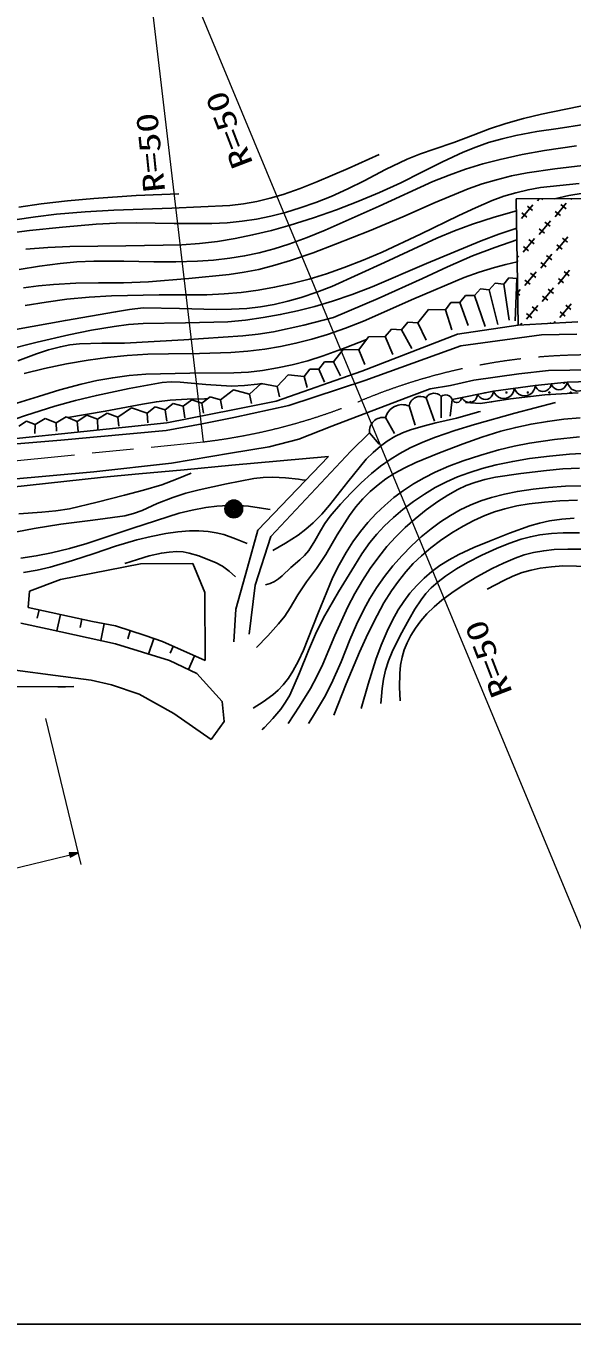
# Model space of a CAD drawing. Units: millimetres, scale not verified. Extents: x 40000 to 680000, y 20000 to 380000.
# Drawn here: x 168436 to 214477, y 205000 to 314324 of the extents above; entities that cross this region are included whole.
import ezdxf
from ezdxf.enums import TextEntityAlignment as Align

# ---------------------------------------------------------------- set-up
doc = ezdxf.new("R2010")
doc.units = ezdxf.units.MM
doc.header["$LTSCALE"] = 1000
doc.linetypes.add('CHAIN', pattern=[18.5, 12, -1.5, 3.5, -1.5])
for name, color, linetype, lineweight in [('M-BGD', 7, 'Continuous', 25), ('M-BGD-HTXT', 7, 'Continuous', 13), ('M-BMK', 2, 'CHAIN', 13), ('M-TTL-BAND', 7, 'Continuous', 25)]:
    doc.layers.add(name, color=color, linetype=linetype, lineweight=lineweight)
doc.styles.add('ＭＳ ゴシック', font='')
doc.styles.get('ＭＳ ゴシック').set_extended_font_data('MS Gothic')

# ---------------------------------------------------------------- blocks, each defined once
blk = doc.blocks.new('BUHIN53')
at = {"color": 7, "linetype": 'Continuous', "lineweight": 25}
blk.add_lwpolyline([(-280, -625), (-115, -642), (40, -622), (232, -562), (369, -458), (481, -332), (568, -138), (587, 30), (574, 201), (491, 384), (401, 510), (280, 625)], dxfattribs=at)
blk = doc.blocks.new('BUHIN54')
at = {"color": 7, "linetype": 'Continuous', "lineweight": 25}
blk.add_lwpolyline([(-410, -788), (-198, -823), (5, -809), (258, -745), (443, -621), (598, -467), (726, -222), (763, -6), (759, 216), (665, 460), (559, 631), (410, 788)], dxfattribs=at)
blk = doc.blocks.new('BUHIN55')
at = {"color": 7, "linetype": 'Continuous', "lineweight": 25}
blk.add_lwpolyline([(-324, -594), (-163, -624), (-8, -616), (186, -572), (328, -480), (449, -364), (549, -180), (581, -16), (581, 153), (514, 341), (435, 472), (324, 594)], dxfattribs=at)
blk = doc.blocks.new('BUHIN56')
at = {"color": 7, "linetype": 'Continuous', "lineweight": 25}
blk.add_lwpolyline([(-511, -767), (-296, -827), (-85, -835), (184, -797), (388, -690), (565, -548), (724, -310), (786, -91), (806, 139), (737, 401), (646, 589), (511, 767)], dxfattribs=at)

msp = doc.modelspace()

# ---------------------------------------------------------------- linework, layer by layer
at = {"layer": 'M-BGD'}
for p, q in [((209770, 299767), (221698, 299807)), ((209945, 289123), (209770, 299767)), ((211558, 299583), (211715, 299773)), ((212011, 299696), (211916, 299774)), ((214383, 299720), (214434, 299782)), ((210214, 298102), (211167, 299260)), ((210667, 298215), (210232, 298573)), ((210709, 299152), (211143, 298794)), ((213039, 298239), (213992, 299398)), ((213492, 298352), (213057, 298710)), ((213534, 299289), (213968, 298932)), ((209803, 297755), (209823, 297779)), ((211695, 296758), (212648, 297916)), ((212190, 297808), (212624, 297451)), ((210351, 295277), (211304, 296435)), ((210846, 296327), (211280, 295969)), ((212148, 296871), (211713, 297229)), ((213176, 295414), (214129, 296572)), ((213671, 296464), (214105, 296107)), ((210804, 295390), (210369, 295748)), ((213629, 295527), (213194, 295885)), ((209851, 294822), (209960, 294954)), ((209856, 294554), (209936, 294488)), ((211832, 293933), (212785, 295091)), ((212285, 294046), (211850, 294404)), ((212327, 294983), (212761, 294625)), ((208736, 292586), (209157, 293098)), ((209157, 293098), (209819, 293068)), ((209819, 293068), (209690, 289498)), ((210488, 292452), (211441, 293610)), ((210983, 293502), (211417, 293144)), ((213313, 292589), (214266, 293747)), ((213766, 292702), (213332, 293060)), ((213808, 293639), (214242, 293281)), ((206249, 291624), (206750, 292175)), ((206750, 292175), (207492, 292105)), ((207492, 292105), (207994, 292656)), ((207492, 292105), (208206, 289177)), ((207994, 292656), (208736, 292586)), ((208736, 292586), (209168, 289538)), ((209900, 291889), (210097, 292129)), ((210941, 292565), (210506, 292922)), ((211969, 291108), (212922, 292266)), ((212464, 292158), (212898, 291800)), ((203802, 290420), (204263, 291027)), ((204263, 291027), (205025, 291022)), ((205025, 291022), (205486, 291629)), ((205025, 291022), (205713, 289096)), ((205486, 291629), (206249, 291624)), ((206249, 291624), (207157, 289016)), ((209901, 291805), (210073, 291663)), ((212422, 291221), (211988, 291578)), ((213451, 289764), (214404, 290922)), ((213945, 290814), (214380, 290456)), ((201478, 289325), (202366, 290454)), ((202366, 290454), (203802, 290420)), ((203802, 290420), (204349, 288735)), ((210625, 289627), (211578, 290785)), ((211078, 289740), (210644, 290097)), ((211120, 290677), (211554, 290319)), ((213903, 289877), (213469, 290234)), ((198710, 288162), (199256, 288799)), ((199256, 288799), (200094, 288744)), ((200094, 288744), (200640, 289381)), ((200094, 288744), (200979, 287171)), ((200640, 289381), (201478, 289325)), ((201478, 289325), (202183, 287853)), ((204825, 288375), (209945, 289123)), ((209945, 289123), (211891, 289243)), ((210093, 289132), (210234, 289304)), ((211891, 289243), (214974, 289393)), ((212601, 289333), (212664, 289281)), ((212938, 289294), (213060, 289441)), ((196504, 287039), (197326, 288152)), ((196765, 285243), (204825, 288375)), ((197326, 288152), (198710, 288162)), ((198710, 288162), (199375, 286649)), ((211893, 288309), (205102, 287381)), ((214887, 288369), (211893, 288309)), ((194378, 286036), (195190, 287069)), ((195190, 287069), (196504, 287039)), ((196504, 287039), (197008, 285807)), ((205102, 287381), (197007, 284478)), ((191890, 284793), (192357, 285414)), ((192357, 285414), (193134, 285414)), ((193134, 285414), (193600, 286036)), ((193134, 285414), (193592, 284323)), ((193600, 286036), (194378, 286036)), ((194378, 286036), (194956, 284844)), ((212483, 285316), (216083, 285370)), ((189543, 282728), (196765, 285243)), ((189604, 283950), (190537, 284943)), ((190537, 284943), (191890, 284793)), ((197007, 284478), (190598, 282369)), ((191890, 284793), (192148, 283882)), ((204238, 284034), (206202, 284498)), ((206202, 284498), (210001, 285016)), ((210001, 285016), (212483, 285316)), ((211371, 284036), (214063, 284332)), ((214063, 284332), (217749, 284413)), ((184825, 282827), (185928, 283679)), ((185928, 283679), (187272, 283308)), ((187272, 283308), (188277, 284212)), ((187272, 283308), (187455, 282518)), ((188277, 284212), (189604, 283950)), ((189604, 283950), (189822, 283079)), ((200502, 282998), (202520, 283762)), ((202520, 283762), (204238, 284034)), ((204377, 282853), (207847, 283579)), ((207847, 283579), (211371, 284036)), ((212179, 283256), (209273, 282907)), ((215003, 283418), (212179, 283256)), ((176194, 281383), (177340, 282157)), ((177340, 282157), (178647, 281704)), ((178647, 281704), (179334, 282235)), ((179334, 282235), (180171, 282005)), ((180171, 282005), (180858, 282536)), ((180858, 282536), (181696, 282306)), ((181696, 282306), (182413, 282827)), ((181696, 282306), (181833, 281314)), ((182413, 282827), (183260, 282566)), ((183260, 282566), (183977, 283088)), ((183260, 282566), (183398, 281715)), ((183977, 283088), (184825, 282827)), ((184825, 282827), (184968, 282076)), ((185891, 281980), (189543, 282728)), ((190598, 282369), (185958, 281351)), ((194230, 280625), (200502, 282998)), ((200730, 282319), (201260, 280699)), ((202182, 283017), (202880, 281034)), ((203439, 283129), (203439, 281314)), ((204377, 282853), (204193, 281453)), ((206744, 282530), (205507, 282611)), ((209273, 282907), (206744, 282530)), ((167845, 280616), (168494, 281037)), ((168494, 281037), (169221, 280770)), ((169221, 280770), (170070, 281274)), ((170070, 281274), (170982, 280896)), ((170982, 280896), (171832, 281399)), ((171832, 281399), (172744, 281022)), ((172744, 281022), (173562, 281543)), ((172744, 281022), (172848, 280191)), ((173562, 281543), (174469, 281202)), ((174469, 281202), (175287, 281724)), ((174469, 281202), (174492, 280311)), ((175287, 281724), (176194, 281383)), ((176194, 281383), (176257, 280632)), ((178647, 281704), (178704, 280913)), ((180171, 282005), (180309, 281033)), ((180310, 280902), (185891, 281980)), ((185958, 281351), (183294, 280813)), ((198747, 281342), (199501, 280001)), ((165178, 279316), (171435, 279974)), ((169221, 280770), (169197, 279990)), ((170982, 280896), (171002, 280191)), ((180270, 280244), (171377, 279436)), ((171435, 279974), (180310, 280902)), ((183294, 280813), (180270, 280244)), ((191447, 279534), (194230, 280625)), ((197407, 280057), (195815, 278521)), ((197407, 280057), (198217, 279108)), ((171377, 279436), (165240, 278927)), ((185675, 278343), (188938, 278879)), ((188938, 278879), (191447, 279534)), ((180711, 277498), (185675, 278343)), ((193954, 278062), (185800, 277336)), ((187978, 271867), (193954, 278062)), ((195815, 278521), (189095, 271332)), ((166985, 276124), (174164, 276779)), ((174164, 276779), (180711, 277498)), ((177961, 276617), (174973, 276310)), ((181786, 276952), (177961, 276617)), ((185800, 277336), (181786, 276952)), ((174973, 276310), (166998, 275444)), ((187113, 268711), (187978, 271867)), ((189095, 271332), (187755, 267227)), ((171345, 267701), (178099, 269021)), ((178099, 269021), (182514, 269060)), ((182514, 269060), (183521, 266620)), ((186135, 265193), (187113, 268711)), ((168750, 266733), (171345, 267701)), ((187755, 267227), (187252, 263098)), ((168637, 265339), (168750, 266733)), ((183521, 266620), (183549, 260885)), ((168637, 265339), (174060, 264177)), ((169541, 265145), (169393, 264454)), ((171348, 264758), (171052, 263374)), ((185968, 262456), (186135, 265193)), ((170225, 263557), (168017, 264022)), ((175996, 262279), (170225, 263557)), ((173156, 264370), (173006, 263672)), ((174060, 264177), (175996, 263789)), ((175028, 263983), (174742, 262557)), ((175996, 263789), (178475, 262976)), ((177236, 263383), (177014, 262708)), ((178475, 262976), (179947, 262473)), ((179211, 262724), (178767, 261426)), ((179947, 262473), (183549, 260885)), ((180528, 260885), (175996, 262279)), ((180847, 262076), (180597, 261508)), ((182852, 259800), (180528, 260885)), ((182648, 261282), (182141, 260132)), ((170922, 259606), (167514, 260071)), ((173943, 259219), (170922, 259606)), ((175648, 258832), (173943, 259219)), ((182852, 259800), (184982, 257437)), ((177971, 258057), (175648, 258832)), ((180915, 256430), (177971, 258057)), ((184982, 257437), (185137, 255733)), ((184052, 254223), (180915, 256430)), ((185137, 255733), (184052, 254223))]:
    msp.add_line(p, q, dxfattribs=at)
for points in [[(167017, 296861), (168723, 297088), (171529, 297386), (174345, 297624), (176032, 297710), (177734, 297736), (180926, 297679), (184117, 297683), (185390, 297753), (186668, 297884), (187872, 298064), (189069, 298305), (190325, 298620), (191567, 298994), (192868, 299450), (194159, 299967), (195571, 300605), (196952, 301294), (198746, 302222), (200562, 303093), (201686, 303553), (202843, 303961), (204501, 304516), (206150, 305131), (207514, 305651), (208905, 306116), (210396, 306531), (211904, 306887), (216147, 307777)], [(168429, 295525), (170280, 295673), (172137, 295762), (176851, 295794), (181565, 295887), (183067, 296003), (184575, 296179), (186066, 296419), (187548, 296719), (189137, 297105), (190719, 297551), (192668, 298165), (194604, 298838), (196422, 299538), (198229, 300298), (200034, 301121), (201818, 302002), (203548, 302877), (205296, 303695), (206356, 304125), (207445, 304501), (208571, 304827), (209726, 305098), (211500, 305426), (213302, 305697), (215466, 306021)], [(214863, 304225), (212166, 303831), (210284, 303486), (208406, 303080), (206953, 302698), (205507, 302256), (204110, 301765), (202726, 301214), (198216, 299140), (193673, 297117), (192142, 296498), (190590, 295937), (189350, 295547), (188094, 295216), (186863, 294956), (185619, 294754), (184259, 294601), (182894, 294508), (181067, 294459), (179227, 294470), (176685, 294521), (174149, 294513), (172734, 294447), (171324, 294321), (169592, 294092), (167855, 293801)], [(167501, 297990), (169254, 298255), (171025, 298462), (173428, 298664), (175840, 298807), (180727, 298974), (185635, 299203), (186772, 299344), (187909, 299546), (189012, 299810), (190112, 300136), (191548, 300639), (192965, 301199), (195593, 302329), (198201, 303509)], [(168228, 292261), (169482, 292439), (170753, 292559), (172647, 292649), (174558, 292679), (176660, 292703), (178768, 292788), (182166, 293057), (185570, 293387), (186823, 293577), (188065, 293825), (189411, 294165), (190744, 294563), (192649, 295218), (194543, 295933), (197386, 297062), (200206, 298246), (202947, 299452), (205709, 300600), (206903, 301018), (208115, 301378), (209384, 301689), (210679, 301944), (213022, 302290), (215378, 302577)], [(215083, 301053), (211815, 300716), (210774, 300529), (209738, 300282), (208737, 299980), (207744, 299617), (206325, 299011), (204926, 298348), (201703, 296788), (198454, 295281), (196864, 294597), (195251, 293969), (193787, 293460), (192304, 293009), (190862, 292632), (189403, 292313), (188001, 292068), (186591, 291883), (185135, 291757), (183678, 291690), (179662, 291675), (175642, 291599), (173767, 291480), (171896, 291302), (170134, 291072), (168369, 290781)], [(181322, 300199), (177739, 300032), (174158, 299805), (171937, 299607), (169719, 299349), (167846, 299074)], [(212989, 299778), (214192, 300034), (215413, 300233)], [(209787, 298762), (207920, 298229), (206074, 297640), (204576, 297081), (203089, 296463), (198675, 294400), (194233, 292391), (192949, 291896), (191646, 291457), (190508, 291134), (189359, 290870), (188219, 290676), (187070, 290542), (185775, 290461), (184464, 290440), (181382, 290540), (178324, 290579), (177165, 290440), (176000, 290239), (171765, 289521), (167554, 288746)], [(166708, 287017), (169374, 287689), (172064, 288305), (173965, 288694), (175875, 289025), (177092, 289174), (178315, 289264), (181883, 289311), (185468, 289418), (186945, 289558), (188424, 289758), (189873, 290015), (191320, 290332), (192800, 290710), (194275, 291149), (195951, 291717), (197618, 292347), (202213, 294305), (206821, 296235), (208312, 296780), (209811, 297305)], [(209827, 296316), (207955, 295675), (206096, 294974), (203971, 294045), (201861, 293056), (198132, 291382), (194376, 289762), (191850, 289137), (189305, 288570), (188024, 288366), (186733, 288222), (181748, 287898), (176758, 287605), (174845, 287607), (172944, 287548), (172136, 287458), (171339, 287308), (170333, 287037), (169337, 286705), (167739, 286126)], [(168295, 285058), (170014, 285477), (171845, 285855), (173687, 286174), (175322, 286399), (176973, 286566), (178710, 286671), (180458, 286716), (183077, 286741), (185698, 286825), (187137, 286937), (188579, 287110), (189892, 287325), (191202, 287601), (192536, 287940), (193866, 288339), (195377, 288864), (196880, 289450), (201125, 291332), (205378, 293151), (206650, 293600), (207942, 293993), (208898, 294240), (209857, 294464)], [(197158, 287925), (195340, 287203), (193489, 286534), (192187, 286130), (190867, 285783), (189632, 285519), (188388, 285315), (187188, 285180), (185973, 285104), (182265, 285078), (178548, 284991), (177150, 284872), (175751, 284692), (174423, 284460), (173099, 284166), (171289, 283673), (169492, 283121), (167656, 282557), (165794, 282048), (163533, 281527), (161250, 281063), (159298, 280685), (157336, 280311)], [(165920, 280683), (168389, 281520), (170878, 282300), (172624, 282783), (174382, 283207), (177143, 283778), (179919, 284289), (180681, 284339), (181445, 284328), (183597, 284123), (185752, 283980), (186855, 284035), (187968, 284151), (188157, 284173), (188355, 284197)], [(171979, 281339), (175118, 281873), (178259, 282468), (179429, 282673), (180605, 282817), (182038, 282898), (183487, 282919), (183617, 282920), (183747, 282921)], [(213091, 282612), (209662, 281716), (206239, 280758), (204596, 280256), (202973, 279696), (201894, 279266), (200842, 278781), (199970, 278317), (199129, 277800), (198329, 277239), (197565, 276630), (196693, 275840), (195855, 274998), (194948, 274036), (194081, 273028), (193644, 272432), (193257, 271800), (192791, 270957), (192274, 270144), (191921, 269734), (191516, 269356), (190761, 268708), (190042, 268012), (189732, 267748), (189383, 267529), (189026, 267378), (188642, 267250)], [(204377, 282853), (204431, 282771), (204498, 282708), (204598, 282643), (204697, 282620), (204797, 282616), (204918, 282649), (205001, 282704), (205074, 282774), (205127, 282881), (205150, 282970), (205157, 283068)], [(187866, 261974), (188825, 262949), (189734, 263960), (190250, 264618), (190716, 265312), (191371, 266421), (192078, 267497), (192925, 268635), (193722, 269807), (194686, 271465), (195703, 273095), (196252, 273813), (196848, 274494), (197468, 275112), (198127, 275683), (198790, 276182), (199485, 276628), (200378, 277116), (201302, 277552), (203294, 278375), (205309, 279143), (206880, 279695), (208468, 280189), (209734, 280517), (211017, 280787), (212398, 281021), (213797, 281196), (215173, 281307)], [(189246, 270138), (190330, 270766), (191385, 271446), (192042, 271943), (192661, 272489), (193371, 273207), (194040, 273970), (195567, 275935), (197128, 277846), (197696, 278409), (198314, 278938), (198901, 279360), (199528, 279737), (200173, 280050), (200850, 280312), (201911, 280629), (203003, 280892), (204729, 281305), (206430, 281772), (206583, 281816), (206746, 281862)], [(187582, 256867), (188435, 257405), (189244, 257988), (189706, 258390), (190134, 258843), (190561, 259394), (190947, 259994), (191409, 260851), (191822, 261744), (193031, 264827), (194302, 267903), (194833, 268949), (195422, 269974), (196004, 270873), (196644, 271748), (197271, 272515), (197953, 273251), (198679, 273947), (199453, 274604), (200257, 275208), (201102, 275767), (201997, 276278), (202928, 276740), (204094, 277242), (205283, 277689), (206789, 278184), (208309, 278621), (209597, 278937), (210898, 279194), (212985, 279484), (215092, 279716)], [(215780, 278339), (214253, 278256), (212576, 278101), (210889, 277885), (209471, 277649), (208066, 277353), (206912, 277054), (205766, 276694), (204819, 276341), (203886, 275928), (202946, 275441), (202025, 274895), (201110, 274281), (200219, 273610), (199410, 272932), (198644, 272210), (198008, 271533), (197418, 270817), (196749, 269862), (196123, 268864), (194795, 266675), (193524, 264465), (192861, 263114), (192248, 261726), (191488, 259835), (190672, 257964), (190324, 257364), (189924, 256797), (189264, 256008), (188545, 255245), (188446, 255143), (188341, 255034)], [(182357, 276660), (181136, 276144), (179885, 275681), (178335, 275223), (176754, 274819), (174430, 274204), (172102, 273650), (170950, 273483), (169779, 273374), (167843, 273243)], [(190539, 255578), (191508, 257040), (192429, 258538), (192971, 259536), (193459, 260561), (194481, 262993), (195560, 265408), (196153, 266534), (196799, 267631), (197464, 268645), (198179, 269624), (198873, 270482), (199610, 271296), (200407, 272081), (201246, 272823), (202181, 273566), (203154, 274264), (203993, 274803), (204858, 275288), (205552, 275615), (206268, 275886), (207128, 276131), (208016, 276322), (210164, 276636), (212330, 276891), (213711, 277018), (215102, 277086)], [(166925, 271577), (169137, 272000), (171371, 272364), (174076, 272690), (176781, 273078), (177512, 273265), (178234, 273512), (179508, 274095), (180808, 274623), (181912, 274966), (183046, 275254), (185344, 275759), (187644, 276203), (188444, 276288), (189246, 276312), (190319, 276262), (191406, 276150), (191715, 276112), (192035, 276072)], [(215370, 275592), (213929, 275558), (212494, 275463), (211187, 275324), (209875, 275124), (208781, 274903), (207694, 274623), (206780, 274328), (205887, 273976), (205044, 273569), (204227, 273108), (203395, 272572), (202595, 271985), (201753, 271291), (200950, 270552), (200146, 269727), (199378, 268855), (198664, 267951), (197994, 267007), (197435, 266112), (196926, 265183), (196312, 263915), (195747, 262611), (195004, 260766), (194203, 258940), (193599, 257794), (192937, 256667), (192602, 256121), (192263, 255578)], [(168007, 269514), (169304, 269704), (170601, 269954), (172096, 270313), (173576, 270729), (177454, 272038), (181344, 273286), (182454, 273554), (183590, 273766), (184537, 273886), (185497, 273946), (186345, 273941), (187189, 273876), (188108, 273749), (189024, 273592)], [(194392, 256267), (195443, 258928), (196551, 261572), (197263, 263132), (198037, 264683), (198619, 265729), (199257, 266750), (199833, 267566), (200456, 268344), (201095, 269042), (201779, 269700), (202565, 270369), (203399, 271000), (204335, 271630), (205302, 272208), (206197, 272679), (207115, 273094), (207947, 273404), (208799, 273657), (209822, 273895), (210869, 274076), (212156, 274231), (213452, 274325), (214929, 274374)], [(196696, 256832), (197290, 258895), (197946, 260954), (198390, 262170), (198890, 263364), (199328, 264266), (199818, 265137), (200288, 265857), (200814, 266552), (201383, 267202), (201996, 267811), (202642, 268369), (203331, 268885), (204108, 269373), (204923, 269813), (206193, 270403), (207503, 270945), (209197, 271615), (210908, 272227), (211738, 272463), (212585, 272641), (213613, 272786), (214659, 272873)], [(187074, 270741), (186108, 271140), (185120, 271483), (184466, 271645), (183798, 271748), (183021, 271800), (182236, 271793), (181238, 271712), (180236, 271572), (179006, 271335), (177795, 271041), (175988, 270503), (174187, 269904), (172350, 269294), (170489, 268740), (169370, 268485), (168229, 268287)], [(215098, 271624), (213726, 271621), (212736, 271568), (211753, 271455), (210969, 271308), (210189, 271101), (209139, 270743), (208097, 270324), (206868, 269757), (205663, 269135), (204729, 268593), (203818, 267995), (203187, 267516), (202599, 266993), (202149, 266517), (201745, 266004), (201217, 265208), (200730, 264363), (199996, 263000), (199315, 261607), (199009, 260849), (198762, 260075), (198589, 259301), (198475, 258511), (198411, 257891), (198358, 257259)], [(186099, 267940), (185564, 268405), (184996, 268817), (184410, 269129), (183783, 269393), (183001, 269691), (182197, 269932), (181681, 270022), (181157, 270052), (180508, 270018), (179859, 269923), (178836, 269691), (177830, 269400), (177300, 269232), (176772, 269060)], [(199979, 257483), (199938, 258640), (199959, 259794), (200027, 260486), (200155, 261166), (200334, 261774), (200573, 262368), (200893, 262995), (201268, 263597), (201728, 264217), (202238, 264803), (202843, 265402), (203495, 265961), (204335, 266591), (205222, 267180), (206462, 267924), (207749, 268626), (208698, 269093), (209672, 269505), (210438, 269770), (211222, 269976), (212094, 270128), (212977, 270220), (214120, 270267), (215268, 270255)], [(217149, 268779), (213687, 268843), (212737, 268780), (211792, 268658), (211029, 268502), (210283, 268289), (209493, 267987), (208715, 267625), (208021, 267264), (207332, 266888)], [(134125, 246052), (135601, 247364), (137117, 248633), (139415, 250416), (141757, 252158), (143144, 253137), (144572, 254071), (147224, 255589), (149924, 257065), (150567, 257330), (151232, 257539), (152563, 257868), (153879, 258255), (154617, 258463), (155378, 258613), (156330, 258718), (157291, 258763), (160680, 258796), (164054, 258770), (167578, 258684), (171115, 258657), (171783, 258672), (172462, 258690)]]:
    msp.add_lwpolyline(points, dxfattribs=at)
for centre, radius in [((208951, 283460), 49.8), ((210754, 283454), 49.8), ((212557, 283447), 49.8), ((214360, 283441), 49.8), ((205898, 282639), 49.8), ((185961, 273646), 746), ((185961, 273646), 660), ((185961, 273646), 574), ((185961, 273646), 484), ((185961, 273646), 398), ((185961, 273646), 292), ((185961, 273646), 202), ((185961, 273646), 116), ((185961, 273646), 22.5)]:
    msp.add_circle(centre, radius, dxfattribs=at)
for centre, radius, start, end in [((213808, 284275), 49.8, 150.42471, 42.12248), ((202852, 282602), 788, 41.94946, 148.20966), ((203804, 282639), 611, 20.47113, 126.73132), ((207149, 283466), 49.8, 213.88981, 347.62378), ((200168, 280959), 1472, 67.5575, 164.92511), ((201718, 282123), 1007, 62.54669, 168.80688), ((207700, 282632), 49.8, 61.21999, 135.72475), ((198559, 280197), 1160, 80.651, 186.91119)]:
    msp.add_arc(centre, radius, start, end, dxfattribs=at)
at = {"layer": 'M-BGD-HTXT'}
for p, q in [((183397, 279300), (177547, 328958)), ((177547, 328958), (215933, 236619)), ((173097, 243706), (170113, 255990)), ((112480, 230011), (172861, 244677))]:
    msp.add_line(p, q, dxfattribs=at)
for points in [[(172861, 244677), (172088, 244683), (172176, 244318)], [(172711, 244641), (172209, 244384), (172147, 244639)], [(172639, 244623), (172229, 244418), (172181, 244618)], [(172564, 244605), (172250, 244452), (172215, 244598)], [(172491, 244588), (172271, 244486), (172249, 244577)]]:
    msp.add_lwpolyline(points, close=True, dxfattribs=at)
for points in [[(172786, 244659), (172188, 244350), (172113, 244660), (172784, 244659)], [(172287, 244538), (172416, 244569), (172291, 244520), (172282, 244556), (172416, 244569)]]:
    msp.add_lwpolyline(points, dxfattribs=at)
at = {"layer": 'M-BMK'}
msp.add_line((160579, 277030), (183397, 279300), dxfattribs=at)
for centre, radius, start, end in [((215932, 236619), 50000, 81.15247, 112.57275), ((177526, 329013), 50059, 276.73499, 292.57092)]:
    msp.add_arc(centre, radius, start, end, dxfattribs=at)
at = {"layer": 'M-TTL-BAND'}
msp.add_line((40000, 205000), (579000, 205000), dxfattribs=at)

# ---------------------------------------------------------------- block references
at = {"layer": 'M-BGD', "rotation": 304.89134}
for name, p in [('BUHIN54', (208728, 283693)), ('BUHIN54', (210490, 283922)), ('BUHIN55', (212044, 284110)), ('BUHIN55', (213390, 284258)), ('BUHIN56', (214984, 284353)), ('BUHIN53', (205829, 283196)), ('BUHIN53', (207175, 283451))]:
    msp.add_blockref(name, p, dxfattribs=at)

# ---------------------------------------------------------------- texts
at = {"layer": 'M-BGD-HTXT', "style": 'ＭＳ ゴシック', "width": 1.35}
for rotation, p in [(111, (188118, 302949)), (95.8, (180725, 300449)), (111, (209989, 258399))]:
    msp.add_text('R=50', height=1833, rotation=rotation, dxfattribs=at).set_placement(p, align=Align.BOTTOM_LEFT)

doc.saveas('drawing.dxf')
